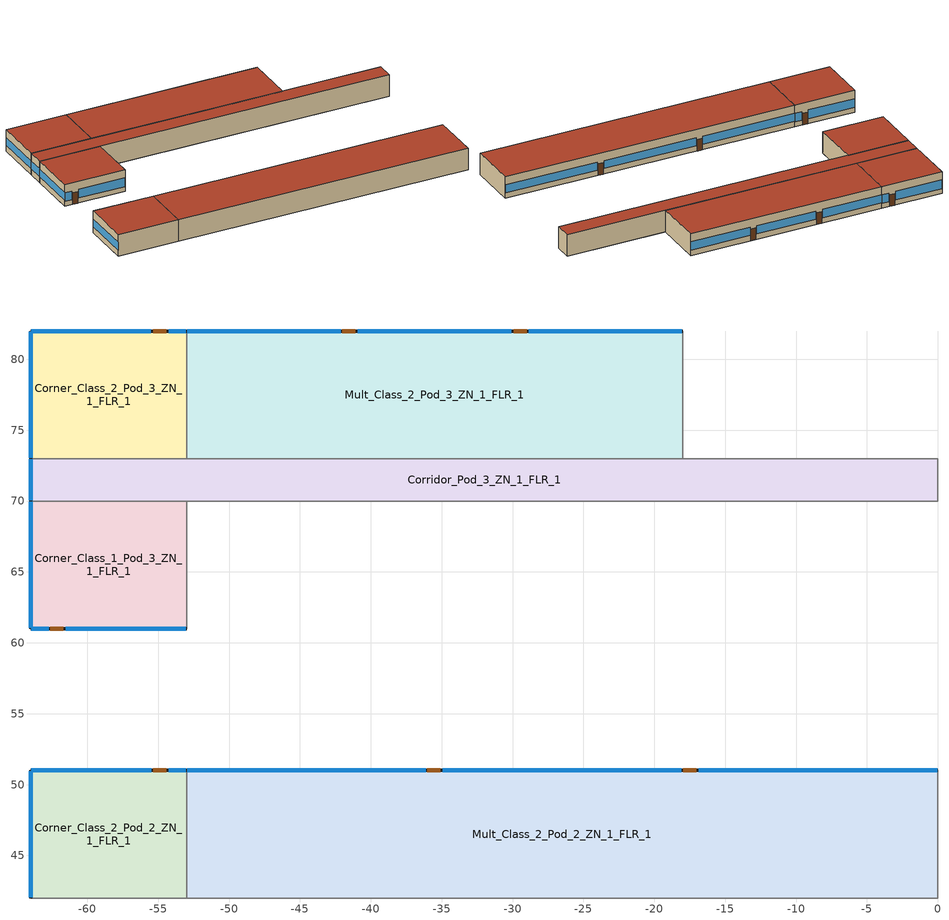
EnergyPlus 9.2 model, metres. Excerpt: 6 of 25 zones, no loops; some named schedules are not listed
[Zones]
Corner_Class_2_Pod_2_ZN_1_FLR_1
 floor ground (ext_slab_6in_with_carpet): -64,51 -53,51 -53,42 -64,42 z0
 wall outside (nonres_ext_wall): -53,51 -64,51 -64,42 z0:4
 wall to Corridor_Pod_2_ZN_1_FLR_1 (int_wall): -64,42 -53,42 z0:4
 wall to Mult_Class_2_Pod_2_ZN_1_FLR_1 (int_wall): -53,42 -53,51 z0:4
 window (Window_U_0.40_SHGC_0.38): -64,50.95 -64,42.05 z1.1:2.52; -53.05,51 -54.27,51 / -55.49,51 -63.95,51 z0.92:2.51
 door (Swinging Door_con): -54.45,51 -55.36,51 z0:2.13
 roof outside (nonres_roof): -64,42 -53,42 -53,51 -64,51 z4
Mult_Class_2_Pod_2_ZN_1_FLR_1
 floor ground (ext_slab_6in_with_carpet): -53,51 0,51 0,42 -53,42 z0
 wall outside (nonres_ext_wall): 0,51 -53,51 z0:4
 wall to Corridor_Pod_2_ZN_1_FLR_1 (int_wall): -53,42 0,42 z0:4
 wall to Main_Corridor_ZN_1_FLR_1 (int_wall): 0,42 0,51 z0:4
 window (Window_U_0.40_SHGC_0.38): -0.05,51 -16.87,51 / -18.09,51 -34.91,51 / -36.13,51 -52.95,51 z1.03:2.5
 door (Swinging Door_con): -17.05,51 -17.96,51 / -35.11,51 -36.02,51 z0:2.13
 roof outside (nonres_roof): -53,42 0,42 0,51 -53,51 z4
Corner_Class_1_Pod_3_ZN_1_FLR_1
 floor ground (ext_slab_6in_with_carpet): -64,70 -53,70 -53,61 -64,61 z0
 wall outside (nonres_ext_wall): -64,70 -64,61 -53,61 z0:4
 wall to Mult_Class_1_Pod_3_ZN_1_FLR_1 (int_wall): -53,61 -53,70 z0:4
 wall to Corridor_Pod_3_ZN_1_FLR_1 (int_wall): -53,70 -64,70 z0:4
 window (Window_U_0.40_SHGC_0.38): -64,69.95 -64,61.05 z1.1:2.52; -63.95,61 -62.73,61 / -61.51,61 -53.05,61 z0.92:2.51
 door (Swinging Door_con): -62.62,61 -61.7,61 z0:2.13
 roof outside (nonres_roof): -64,61 -53,61 -53,70 -64,70 z4
Corridor_Pod_3_ZN_1_FLR_1
 floor ground (ext_slab_6in_with_carpet): -64,73 0,73 0,70 -64,70 z0
 wall outside (nonres_ext_wall): -64,73 -64,70 z0:4
 wall to Mult_Class_1_Pod_3_ZN_1_FLR_1 (int_wall): -53,70 0,70 z0:4
 wall to Library_Media_Center_ZN_1_FLR_1 (int_wall): 0,70 0,73 z0:4
 wall to Computer_Class_ZN_1_FLR_1 (int_wall): 0,73 -18,73 z0:4
 wall to Mult_Class_2_Pod_3_ZN_1_FLR_1 (int_wall): -18,73 -53,73 z0:4
 wall to Corner_Class_2_Pod_3_ZN_1_FLR_1 (int_wall): -53,73 -64,73 z0:4
 window (Window_U_0.40_SHGC_0.38): -64,72.95 -64,70.05 z1.1:2.55
 roof outside (nonres_roof): -64,70 0,70 0,73 -64,73 z4
Corner_Class_2_Pod_3_ZN_1_FLR_1
 floor ground (ext_slab_6in_with_carpet): -64,82 -53,82 -53,73 -64,73 z0
 wall outside (nonres_ext_wall): -53,82 -64,82 -64,73 z0:4
 wall to Mult_Class_2_Pod_3_ZN_1_FLR_1 (int_wall): -53,73 -53,82 z0:4
 window (Window_U_0.40_SHGC_0.38): -53.05,82 -54.27,82 / -55.52,82 -63.95,82 z0.92:2.51; -64,81.95 -64,73.05 z1.1:2.52
 door (Swinging Door_con): -54.44,82 -55.36,82 z0:2.13
 roof outside (nonres_roof): -64,73 -53,73 -53,82 -64,82 z4
Mult_Class_2_Pod_3_ZN_1_FLR_1
 floor ground (ext_slab_6in_with_carpet): -53,82 -18,82 -18,73 -53,73 z0
 wall outside (nonres_ext_wall): -18,82 -53,82 z0:4
 wall to Computer_Class_ZN_1_FLR_1 (int_wall): -18,73 -18,82 z0:4
 window (Window_U_0.40_SHGC_0.38): -18.05,82 -28.87,82 / -30.09,82 -40.91,82 / -42.13,82 -52.95,82 z0.99:2.5
 door (Swinging Door_con): -29,82 -29.92,82 / -41.09,82 -42.01,82 z0:2.13
 roof outside (nonres_roof): -53,73 -18,73 -18,82 -53,82 z4
[Building]
Primary School: North Axis {deg}=0; Terrain=City; Loads Convergence Tolerance Value=0.04; Temperature Convergence Tolerance Value {deltaC}=0.2; Solar Distribution=FullInteriorAndExterior; Maximum Number of Warmup Days=25; Minimum Number of Warmup Days=6
[Site:Location]
Xian_Shaanxi_CHN Design_Conditions: Latitude {deg}=34.3; Longitude {deg}=108.93; Time Zone {hr}=8; Elevation {m}=397.5
[SizingPeriod:DesignDay] Month=1; Day of Month=21; Day Type=WinterDesignDay; Daily Dry-Bulb Temperature Range {deltaC}=0; Dry-Bulb Temperature Range Modifier Type=DefaultMultipliers; Barometric Pressure {Pa}=96640; Wind Speed {m/s}=1.1; Wind Direction {deg}=70; Rain Indicator=No; Snow Indicator=No; Daylight Saving Time Indicator=No; Solar Model Indicator=ASHRAEClearSky; Sky Clearness=0
Name | Maximum Dry-Bulb Temperature {C} | Humidity Condition Type | Wetbulb or DewPoint at Maximum Dry-Bulb {C}
Xian Ann Htg 99.6% Condns DB | -6.3 | Wetbulb | -6.3
Xian Ann Htg 99% Condns DB | -4.8 | Wetbulb | -4.8
Xian Ann Hum_n 99.6% Condns DP=>MCDB | 1.6 | Dewpoint | -18.1
Xian Ann Hum_n 99% Condns DP=>MCDB | 1.7 | Dewpoint | -15.3
[Site:GroundTemperature:BuildingSurface]
20.68, 20.64, 20.65, 20.65, 20.7, 22.97, 23.33, 23.41, 23.45, 21.17, 20.85, 20.74
[Site:WaterMainsTemperature]
Calculation Method=CORRELATION; Annual Average Outdoor Air Temperature {C}=9.95; Maximum Difference In Monthly Average Outdoor Air Temperatures {deltaC}=23.7
[Material]
Name | Roughness | Thickness {m} | Conductivity {W/m-K} | Density {kg/m3} | Specific Heat {J/kg-K} | Thermal Absorptance | Solar Absorptance | Visible Absorptance
Std Wood 6inch | MediumSmooth | 0.15 | 0.12 | 540 | 1210 | 0.9 | 0.7 | 0.7
F07 25mm stucco | Smooth | 0.0254 | 0.72 | 1856 | 840 | 0.9 | 0.7 | 0.7
F08 Metal surface | Smooth | 0.0008 | 45.28 | 7824 | 500
F13 Built-up roofing | Rough | 0.0095 | 0.16 | 1120 | 1460 | 0.9 | 0.77
G01 13mm gypsum board | Smooth | 0.0127 | 0.16 | 800 | 1090 | 0.9 | 0.7 | 0.5
G01 16mm gypsum board | MediumSmooth | 0.0159 | 0.16 | 800 | 1090
150mm Normalweight concrete floor | MediumRough | 0.1524 | 2.31 | 2322 | 832
[Material:NoMass] Thermal Absorptance=0.9; Solar Absorptance=0.7
Name | Roughness | Thermal Resistance {m2-K/W} | Visible Absorptance
Opaque Door panel_con | MediumRough | 0.475964 | 0.7
CP02 CARPET PAD | VeryRough | 0.21648 | 0.8
Nonres_Roof_Insulation | MediumSmooth | 5.30668 | 0.7
Nonres_Exterior_Wall_Insulation | MediumSmooth | 2.81828 | 0.7
[WindowMaterial:Glazing] Optical Data Type=SpectralAverage; Infrared Transmittance at Normal Incidence=0; Front Side Infrared Hemispherical Emissivity=0.84
Name | Thickness {m} | Solar Transmittance at Normal Incidence | Front Side Solar Reflectance at Normal Incidence | Back Side Solar Reflectance at Normal Incidence | Visible Transmittance at Normal Incidence | Front Side Visible Reflectance at Normal Incidence | Back Side Visible Reflectance at Normal Incidence | Back Side Infrared Hemispherical Emissivity | Conductivity {W/m-K}
Glass_102_LayerAvg | 0.003048 | 0.833848 | 0.0747638 | 0.0748545 | 0.89926 | 0.082563 | 0.082564 | 0.84 | 1
Glass_8652_LayerAvg | 0.003059 | 0.343691 | 0.298987 | 0.462105 | 0.487937 | 0.209449 | 0.306829 | 0.39 | 0.962
[WindowMaterial:Gas]
Gap_1_W_0_0127: Gas Type=Air; Thickness {m}=0.0127
[Construction]
Swinging Door_con: Opaque Door panel_con
InteriorFurnishings: Std Wood 6inch
int_wall: G01 13mm gypsum board, G01 13mm gypsum board
ext_slab_6in_with_carpet: 150mm Normalweight concrete floor, CP02 CARPET PAD
nonres_roof: F13 Built-up roofing, Nonres_Roof_Insulation, F08 Metal surface
nonres_ext_wall: F07 25mm stucco, G01 16mm gypsum board, Nonres_Exterior_Wall_Insulation, G01 16mm gypsum board
Window_U_0.40_SHGC_0.38: Glass_8652_LayerAvg, Gap_1_W_0_0127, Glass_102_LayerAvg
[Zone] Type=1; Multiplier=1; Ceiling Height {m}=4; Floor Area {m2}=autocalculate; Part of Total Floor Area=Yes
Name | Volume {m3}
Corner_Class_2_Pod_2_ZN_1_FLR_1; Corner_Class_1_Pod_3_ZN_1_FLR_1; Corner_Class_2_Pod_3_ZN_1_FLR_1 | 396
Mult_Class_2_Pod_2_ZN_1_FLR_1 | 1908
Corridor_Pod_3_ZN_1_FLR_1 | 768
Mult_Class_2_Pod_3_ZN_1_FLR_1 | 1260
[InternalMass] Construction=InteriorFurnishings
Name | Zone or ZoneList | Surface Area {m2}
Corner_Class_2_Pod_2_ZN_1_FLR_1_InternalMass_1 | Corner_Class_2_Pod_2_ZN_1_FLR_1 | 198
Mult_Class_2_Pod_2_ZN_1_FLR_1_InternalMass_1 | Mult_Class_2_Pod_2_ZN_1_FLR_1 | 954
Corner_Class_1_Pod_3_ZN_1_FLR_1_InternalMass_1 | Corner_Class_1_Pod_3_ZN_1_FLR_1 | 198
Corridor_Pod_3_ZN_1_FLR_1_InternalMass_1 | Corridor_Pod_3_ZN_1_FLR_1 | 384
Corner_Class_2_Pod_3_ZN_1_FLR_1_InternalMass_1 | Corner_Class_2_Pod_3_ZN_1_FLR_1 | 198
Mult_Class_2_Pod_3_ZN_1_FLR_1_InternalMass_1 | Mult_Class_2_Pod_3_ZN_1_FLR_1 | 630
[People] Number of People Schedule=BLDG_OCC_SCH; Fraction Radiant=0.3; Sensible Heat Fraction=AUTOCALCULATE; Activity Level Schedule=ACTIVITY_SCH; Enable ASHRAE 55 Comfort Warnings=No; Mean Radiant Temperature Calculation Type=ZoneAveraged; Work Efficiency Schedule=WORK_EFF_SCH; Clothing Insulation Calculation Method=ClothingInsulationSchedule; Clothing Insulation Schedule=CLOTHING_SCH; Air Velocity Schedule=AIR_VELO_SCH; Thermal Comfort Model 1 Type=FANGER
Name | Zone or ZoneList | Number of People Calculation Method | Zone Floor Area per Person {m2/person} | Number of People
Corner_Class_2_Pod_2_ZN_1_FLR_1 | Corner_Class_2_Pod_2_ZN_1_FLR_1 | Area/Person | 3.716
Mult_Class_2_Pod_2_ZN_1_FLR_1 | Mult_Class_2_Pod_2_ZN_1_FLR_1 | Area/Person | 3.716
Corner_Class_1_Pod_3_ZN_1_FLR_1 | Corner_Class_1_Pod_3_ZN_1_FLR_1 | Area/Person | 3.716
Corridor_Pod_3_ZN_1_FLR_1 | Corridor_Pod_3_ZN_1_FLR_1 | People |  | 0
Corner_Class_2_Pod_3_ZN_1_FLR_1 | Corner_Class_2_Pod_3_ZN_1_FLR_1 | Area/Person | 3.716
Mult_Class_2_Pod_3_ZN_1_FLR_1 | Mult_Class_2_Pod_3_ZN_1_FLR_1 | Area/Person | 3.716
[Lights] Design Level Calculation Method=Watts/Area; Return Air Fraction=0; Fraction Radiant=0.37; Fraction Visible=0.2; Fraction Replaceable=1; Return Air Fraction Calculated from Plenum Temperature=No
Name | Zone or ZoneList | Schedule | Watts per Zone Floor Area {W/m2}
Corner_Class_2_Pod_2_ZN_1_FLR_1_Lights | Corner_Class_2_Pod_2_ZN_1_FLR_1 | BLDG_LIGHT_CLASSROOM_SCH | 9.9028
Mult_Class_2_Pod_2_ZN_1_FLR_1_Lights | Mult_Class_2_Pod_2_ZN_1_FLR_1 | BLDG_LIGHT_CLASSROOM_SCH | 9.9028
Corner_Class_1_Pod_3_ZN_1_FLR_1_Lights | Corner_Class_1_Pod_3_ZN_1_FLR_1 | BLDG_LIGHT_CLASSROOM_SCH | 9.9028
Corridor_Pod_3_ZN_1_FLR_1_Lights | Corridor_Pod_3_ZN_1_FLR_1 | BLDG_LIGHT_CORRIDOR_SCH | 7.10418
Corner_Class_2_Pod_3_ZN_1_FLR_1_Lights | Corner_Class_2_Pod_3_ZN_1_FLR_1 | BLDG_LIGHT_CLASSROOM_SCH | 9.9028
Mult_Class_2_Pod_3_ZN_1_FLR_1_Lights | Mult_Class_2_Pod_3_ZN_1_FLR_1 | BLDG_LIGHT_CLASSROOM_SCH | 9.9028
[ElectricEquipment] Schedule=BLDG_EQUIP_SCH; Design Level Calculation Method=EquipmentLevel; Fraction Latent=0; Fraction Radiant=0.5; Fraction Lost=0
Name | Zone or ZoneList | Design Level {W}
Corner_Class_2_Pod_2_ZN_1_FLR_1_PlugMisc_Equip | Corner_Class_2_Pod_2_ZN_1_FLR_1 | 1485
Mult_Class_2_Pod_2_ZN_1_FLR_1_PlugMisc_Equip | Mult_Class_2_Pod_2_ZN_1_FLR_1 | 7155
Corner_Class_1_Pod_3_ZN_1_FLR_1_PlugMisc_Equip | Corner_Class_1_Pod_3_ZN_1_FLR_1 | 1485
Corridor_Pod_3_ZN_1_FLR_1_PlugMisc_Equip | Corridor_Pod_3_ZN_1_FLR_1 | 768
Corner_Class_2_Pod_3_ZN_1_FLR_1_PlugMisc_Equip | Corner_Class_2_Pod_3_ZN_1_FLR_1 | 1485
Mult_Class_2_Pod_3_ZN_1_FLR_1_PlugMisc_Equip | Mult_Class_2_Pod_3_ZN_1_FLR_1 | 4725
[Daylighting:Controls] Daylighting Method=SplitFlux; Lighting Control Type=Stepped; Minimum Input Power Fraction for Continuous or ContinuousOff Dimming Control=0.3; Minimum Light Output Fraction for Continuous or ContinuousOff Dimming Control=0.2; Number of Stepped Control Steps=3; Probability Lighting will be Reset When Needed in Manual Stepped Control=1; Maximum Allowable Discomfort Glare Index=22; Illuminance Setpoint at Reference Point 1 {lux}=500; Illuminance Setpoint at Reference Point 2 {lux}=500
Name | Zone | Glare Calculation Daylighting Reference Point | Glare Calculation Azimuth Angle of View Direction Clockwise from Zone y-Axis {deg} | Daylighting Reference Point 1 | Fraction of Zone Controlled by Reference Point 1 | Daylighting Reference Point 2 | Fraction of Zone Controlled by Reference Point 2
Corner_Class_2_Pod_2_ZN_1_FLR_1_DaylCtrl | Corner_Class_2_Pod_2_ZN_1_FLR_1 | Corner_Class_2_Pod_2_ZN_1_FLR_1_DaylRefPt1 | 270 | Corner_Class_2_Pod_2_ZN_1_FLR_1_DaylRefPt1 | 0.56 | Corner_Class_2_Pod_2_ZN_1_FLR_1_DaylRefPt2 | 0.2
Mult_Class_2_Pod_2_ZN_1_FLR_1_DaylCtrl | Mult_Class_2_Pod_2_ZN_1_FLR_1 | Mult_Class_2_Pod_2_ZN_1_FLR_1_DaylRefPt1 | 0 | Mult_Class_2_Pod_2_ZN_1_FLR_1_DaylRefPt1 | 0.28 | Mult_Class_2_Pod_2_ZN_1_FLR_1_DaylRefPt2 | 0.28
Corner_Class_1_Pod_3_ZN_1_FLR_1_DaylCtrl | Corner_Class_1_Pod_3_ZN_1_FLR_1 | Corner_Class_1_Pod_3_ZN_1_FLR_1_DaylRefPt1 | 180 | Corner_Class_1_Pod_3_ZN_1_FLR_1_DaylRefPt1 | 0.56 | Corner_Class_1_Pod_3_ZN_1_FLR_1_DaylRefPt2 | 0.2
Corner_Class_2_Pod_3_ZN_1_FLR_1_DaylCtrl | Corner_Class_2_Pod_3_ZN_1_FLR_1 | Corner_Class_2_Pod_3_ZN_1_FLR_1_DaylRefPt1 | 270 | Corner_Class_2_Pod_3_ZN_1_FLR_1_DaylRefPt1 | 0.56 | Corner_Class_2_Pod_3_ZN_1_FLR_1_DaylRefPt2 | 0.2
Mult_Class_2_Pod_3_ZN_1_FLR_1_DaylCtrl | Mult_Class_2_Pod_3_ZN_1_FLR_1 | Mult_Class_2_Pod_3_ZN_1_FLR_1_DaylRefPt1 | 0 | Mult_Class_2_Pod_3_ZN_1_FLR_1_DaylRefPt1 | 0.28 | Mult_Class_2_Pod_3_ZN_1_FLR_1_DaylRefPt2 | 0.28
[ZoneInfiltration:DesignFlowRate] Schedule=INFIL_SCH_PNNL; Design Flow Rate Calculation Method=Flow/ExteriorArea; Constant Term Coefficient=0; Temperature Term Coefficient=0; Velocity Term Coefficient=0.224; Velocity Squared Term Coefficient=0
Name | Zone or ZoneList | Flow per Exterior Surface Area {m3/s-m2}
Corner_Class_2_Pod_2_ZN_1_FLR_1_Infiltration | Corner_Class_2_Pod_2_ZN_1_FLR_1 | 0.000254325
Mult_Class_2_Pod_2_ZN_1_FLR_1_Infiltration | Mult_Class_2_Pod_2_ZN_1_FLR_1 | 0.00017524
Corner_Class_1_Pod_3_ZN_1_FLR_1_Infiltration | Corner_Class_1_Pod_3_ZN_1_FLR_1 | 0.000254325
Corridor_Pod_3_ZN_1_FLR_1_Infiltration | Corridor_Pod_3_ZN_1_FLR_1 | 3.35686e-05
Corner_Class_2_Pod_3_ZN_1_FLR_1_Infiltration | Corner_Class_2_Pod_3_ZN_1_FLR_1 | 0.000254325
Mult_Class_2_Pod_3_ZN_1_FLR_1_Infiltration | Mult_Class_2_Pod_3_ZN_1_FLR_1 | 0.00017524
[Exterior:Lights] Control Option=AstronomicalClock
Name | Schedule | Design Level {W}
Exterior_Lights_a | Exterior_lighting_schedule_a | 150.48
Exterior_Lights_b | Exterior_lighting_schedule_b_2016 | 1645.9
Exterior_Lights_c | Exterior_lighting_schedule_c_2016 | 584.3
[EnergyManagementSystem:ProgramCallingManager]
SET_cCL2_Pod_3_ZN_1_FLR_1_Light_EMS_Program_Prog_Manager: BeginTimestepBeforePredictor; SET_cCL2_Pod_3_ZN_1_FLR_1_Light_EMS_Program
SET_mCl2_Pod_3_ZN_1_FLR_1_Light_EMS_Program_Prog_Manager: BeginTimestepBeforePredictor; SET_mCl2_Pod_3_ZN_1_FLR_1_Light_EMS_Program
SET_cPCLZN_1_FLR_1_Light_EMS_Program_Prog_Manager: BeginTimestepBeforePredictor; SET_cPCLZN_1_FLR_1_Light_EMS_Program
SET_Main_Corridor_ZN_1_FLR_1_Light_EMS_Program_Prog_Manager: BeginTimestepBeforePredictor; SET_Main_Corridor_ZN_1_FLR_1_Light_EMS_Program
SET_Lobby_ZN_1_FLR_1_Light_EMS_Program_Prog_Manager: BeginTimestepBeforePredictor; SET_Lobby_ZN_1_FLR_1_Light_EMS_Program
SET_Mech_ZN_1_FLR_1_Light_EMS_Program_Prog_Manager: BeginTimestepBeforePredictor; SET_Mech_ZN_1_FLR_1_Light_EMS_Program
SET_Bath_ZN_1_FLR_1_Light_EMS_Program_Prog_Manager: BeginTimestepBeforePredictor; SET_Bath_ZN_1_FLR_1_Light_EMS_Program
SET_Offices_ZN_1_FLR_1_Light_EMS_Program_Prog_Manager: BeginTimestepBeforePredictor; SET_Offices_ZN_1_FLR_1_Light_EMS_Program
SET_Gym_ZN_1_FLR_1_Light_EMS_Program_Prog_Manager: BeginTimestepBeforePredictor; SET_Gym_ZN_1_FLR_1_Light_EMS_Program
SET_Kitchen_ZN_1_FLR_1_Light_EMS_Program_Prog_Manager: BeginTimestepBeforePredictor; SET_Kitchen_ZN_1_FLR_1_Light_EMS_Program
SET_Cafeteria_ZN_1_FLR_1_Light_EMS_Program_Prog_Manager: BeginTimestepBeforePredictor; SET_Cafeteria_ZN_1_FLR_1_Light_EMS_Program
SET_LMC_ZN_1_FLR_1_Light_EMS_Program_Prog_Manager: BeginTimestepBeforePredictor; SET_LMC_ZN_1_FLR_1_Light_EMS_Program
[EnergyManagementSystem:Program]
Transformer_Load_Prog: SET Wired_LTG = Facility_Int_LTG*0.0119
PSZ2_5_Economizer_CTRL_Prog: SET PSZ2_5_Timestep_Econ_Eff = 0.7; SET PSZ2_5_MaxE = 0.7; SET PSZ2_5_DAT_Rqd = (PSZ2_5_DAT_Rqd*1.8) +32; SET OAT_F = (OAT_F*1.8) +32; SET OAwb_F = (OAwb_F*1.8) +32; IF PSZ2_5_OAFlowMass > (PSZ2_5_OADesignMass * PSZ2_5_OASch); SET PSZ2_5_Econo_Active = 1; ELSE; SET PSZ2_5_Econo_Active = 0; ENDIF; SET PSZ2_5_dT_Needed = 75 - PSZ2_5_DAT_Rqd; SET PSZ2_5_Cool_Des_dT = ((98*0.15) + (75*(1-0.15))) - 55; SET PSZ2_5_Cool_Load = PSZ2_5_dT_Needed/ PSZ2_5_Cool_Des_dT; IF PSZ2_5_Cool_Load > 1; SET PSZ2_5_Cool_Load = 1; ELSEIF PSZ2_5_Cool_Load < 0; SET PSZ2_5_Cool_Load = 0; ENDIF; IF PSZ2_5_Econo_Active == 1; SET PSZ2_5_Stage = PSZ2_5_Number_of_Stages; IF PSZ2_5_Stage == 2; IF PSZ2_5_Cool_Load < 0.6; SET PSZ2_5_Timestep_Econ_Eff = PSZ2_5_MaxE; ELSE; SET PSZ2_5_ECO_Eff = 0-2.18919863612305; SET PSZ2_5_ECO_Eff = PSZ2_5_ECO_Eff + (0-0.674461284910428 * PSZ2_5_Cool_Load); SET PSZ2_5_ECO_Eff = PSZ2_5_ECO_Eff + (0.000459106275872404 * (OAT_F^2)); SET PSZ2_5_ECO_Eff = PSZ2_5_ECO_Eff + (0-0.00000484778537945252 * (OAT_F^3)); SET PSZ2_5_ECO_Eff = PSZ2_5_ECO_Eff + (0.182915713033586 * OAwb_F); SET PSZ2_5_ECO_Eff = PSZ2_5_ECO_Eff + (0-0.00382838660261133 * (OAwb_F^2)); SET PSZ2_5_ECO_Eff = PSZ2_5_ECO_Eff + (0.0000255567460240583 * (OAwb_F^3)); SET PSZ2_5_Timestep_Econ_Eff = PSZ2_5_ECO_Eff; ENDIF; ELSE; SET PSZ2_5_ECO_Eff = 2.36337942464462; SET PSZ2_5_ECO_Eff = PSZ2_5_ECO_Eff + (0-0.409939515512619 * PSZ2_5_Cool_Load); SET PSZ2_5_ECO_Eff = PSZ2_5_ECO_Eff + (0-0.0565205596792225 * OAwb_F); SET PSZ2_5_ECO_Eff = PSZ2_5_ECO_Eff + (0-0.0000632612294169389 * (OAT_F^2)); SET PSZ2_5_Timestep_Econ_Eff = PSZ2_5_ECO_Eff + (0.000571724868775081 * (OAwb_F^2)); ENDIF; IF PSZ2_5_Timestep_Econ_Eff > PSZ2_5_MaxE; SET PSZ2_5_Timestep_Econ_Eff = PSZ2_5_MaxE; ELSEIF PSZ2_5_Timestep_Econ_Eff < (PSZ2_5_OADesignMass * PSZ2_5_OASch); SET PSZ2_5_Timestep_Econ_Eff = (PSZ2_5_OADesignMass * PSZ2_5_OASch); ENDIF; ENDIF
PSZ2_5_Set_Fan_Par: IF PSZ2_5_Number_of_Stages == 1; Return; ENDIF; SET PSZ2_5_FanPwrExponent = 2.2; SET PSZ2_5_OAFrac = PSZ2_5_OAFlowMass/PSZ2_5_DesignFlowMass; IF  PSZ2_5_OAFrac < 0.66; SET PSZ2_5_VenSpeed = 0.66; SET PSZ2_5_Stage1Speed = 0.66; ELSE; SET PSZ2_5_VenSpeed = PSZ2_5_OAFrac; SET PSZ2_5_Stage1Speed = PSZ2_5_OAFrac; ENDIF; SET PSZ2_5_Stage2Speed = 1.0; SET PSZ2_5_HeatSpeed = 1.0
